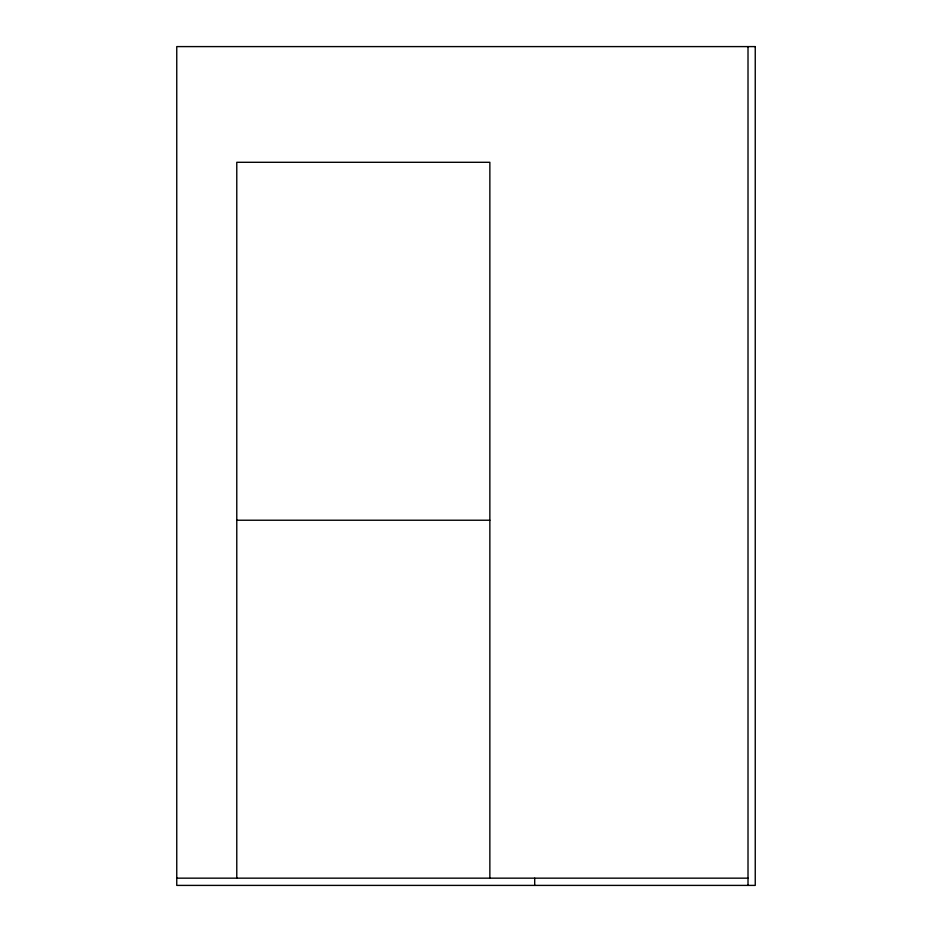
<?xml version="1.0" encoding="UTF-8"?>
<svg xmlns="http://www.w3.org/2000/svg" width="932" height="932" viewBox="0 0 932 932"><rect width="100%" height="100%" fill="white"/><g stroke="black" fill="none" stroke-linecap="round" stroke-linejoin="round"><path stroke-width="1.4" d="M236.775 520.231L489.859 520.231M176.754 878.165L748.012 878.165M748.012 46.6L748.012 885.4M534.7 878.165L534.7 885.4M489.859 878.165L489.859 162.296L236.775 162.296L236.775 878.165M755.246 46.6L176.754 46.6L176.754 885.4L755.246 885.4L755.246 46.6"/></g></svg>
